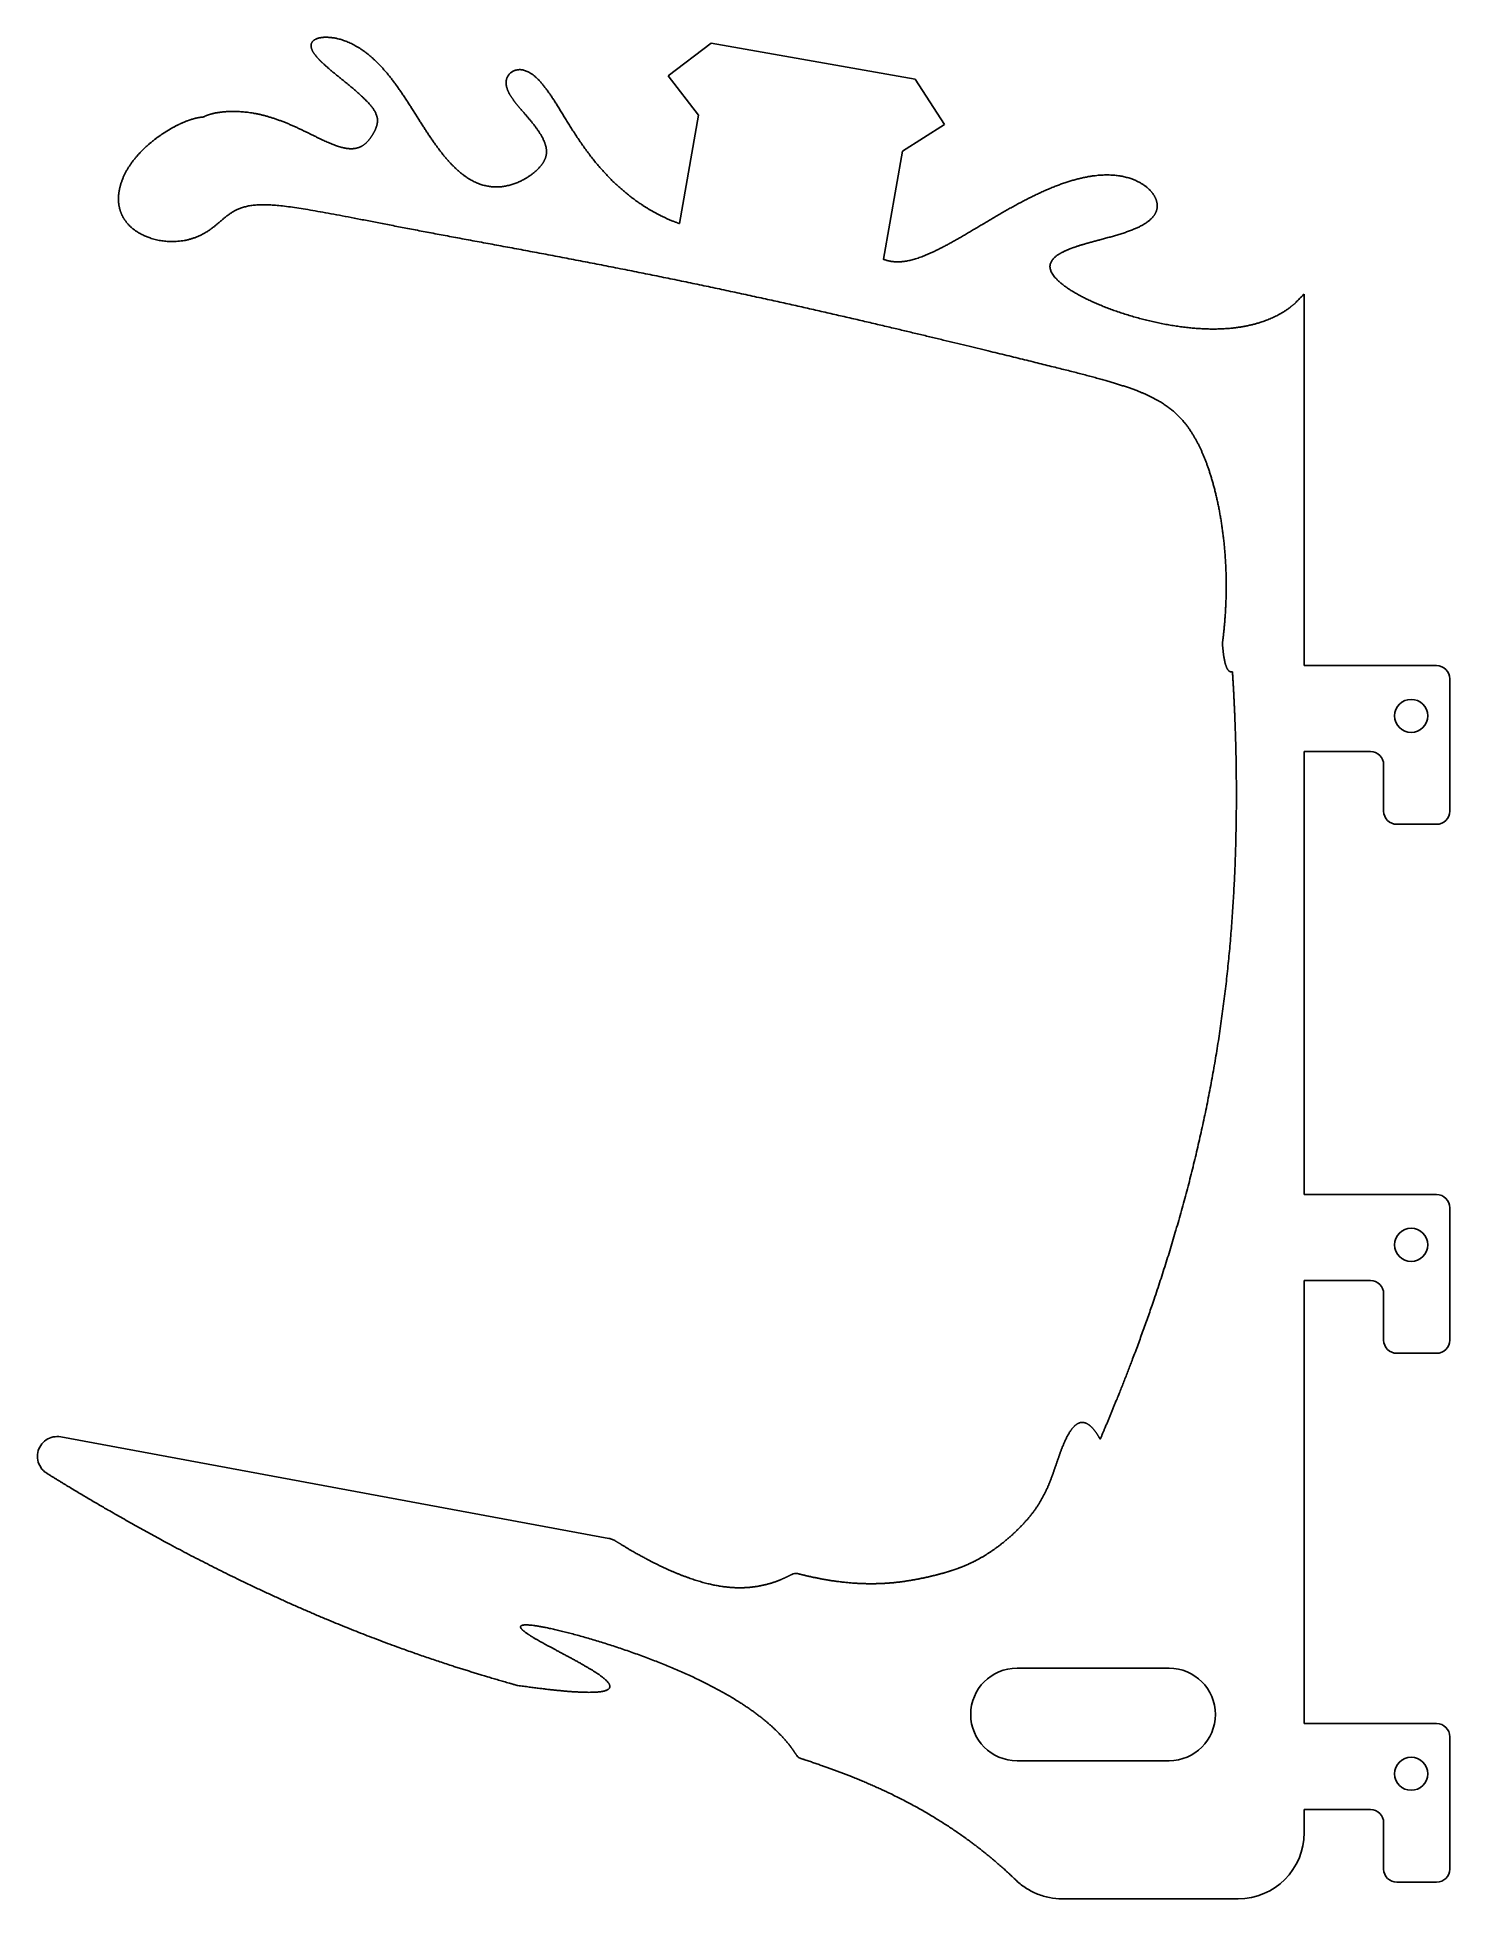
# Model space of a CAD drawing. Header units: millimetres. Extents: x -86 to 21, y -25 to 116.
import ezdxf

# ---------------------------------------------------------------- set-up
doc = ezdxf.new("R2010")
doc.units = ezdxf.units.MM
doc.layers.get('0').update_dxf_attribs({"linetype": 'CONTINUOUS'})

msp = doc.modelspace()

# ---------------------------------------------------------------- linework, layer by layer
for p, q in [((-34.85, 115.33), (-38.09, 112.86)), ((-34.85, 115.33), (-38.09, 112.86)), ((-19.42, 112.61), (-34.85, 115.33)), ((-19.42, 112.61), (-34.85, 115.33)), ((-38.09, 112.86), (-35.81, 109.87)), ((-38.09, 112.86), (-35.81, 109.87)), ((-17.21, 109.18), (-19.42, 112.61)), ((-17.21, 109.18), (-19.42, 112.61)), ((-35.81, 109.87), (-37.25, 101.68)), ((-35.81, 109.87), (-37.25, 101.68)), ((-20.38, 107.15), (-17.21, 109.18)), ((-20.38, 107.15), (-17.21, 109.18)), ((-21.82, 98.98), (-20.38, 107.15)), ((-21.82, 98.98), (-20.38, 107.15)), ((10, 68.25), (10, 96.35)), ((10, 68.25), (10, 96.35)), ((20, 68.25), (10, 68.25)), ((20, 68.25), (10, 68.25)), ((21, 57.25), (21, 67.25)), ((21, 57.25), (21, 67.25)), ((10, 28.25), (10, 61.75)), ((10, 61.75), (15, 61.75)), ((10, 61.75), (15, 61.75)), ((10, 28.25), (10, 61.75)), ((16, 60.75), (16, 57.25)), ((16, 60.75), (16, 57.25)), ((17, 56.25), (20, 56.25)), ((17, 56.25), (20, 56.25)), ((20, 28.25), (10, 28.25)), ((20, 28.25), (10, 28.25)), ((21, 17.25), (21, 27.25)), ((21, 17.25), (21, 27.25)), ((10, -11.75), (10, 21.75)), ((10, 21.75), (15, 21.75)), ((10, 21.75), (15, 21.75)), ((10, -11.75), (10, 21.75)), ((16, 20.75), (16, 17.25)), ((16, 20.75), (16, 17.25)), ((17, 16.25), (20, 16.25)), ((17, 16.25), (20, 16.25)), ((-42.59, 2.25), (-84.02, 9.93)), ((-42.59, 2.25), (-84.02, 9.93)), ((20, -11.75), (10, -11.75)), ((20, -11.75), (10, -11.75)), ((21, -22.75), (21, -12.75)), ((21, -22.75), (21, -12.75)), ((10, -20), (10, -18.25)), ((10, -18.25), (15, -18.25)), ((10, -18.25), (15, -18.25)), ((10, -20), (10, -18.25)), ((16, -19.25), (16, -22.75)), ((16, -19.25), (16, -22.75)), ((17, -23.75), (20, -23.75)), ((17, -23.75), (20, -23.75)), ((-8.32, -25), (5, -25)), ((-8.32, -25), (5, -25))]:
    msp.add_line(p, q)
msp.add_lwpolyline([(-11.72, -7.56, 1), (-11.72, -14.56), (-0.22, -14.56, 1), (-0.22, -7.56)], format="xyb", close=True)
for centre in [(18.08, 64.45), (18.08, 24.45), (18.08, -15.55)]:
    msp.add_circle(centre, 1.25)
for centre, radius, start, end in [((20, 67.25), 1, 0, 90), ((20, 67.25), 1, 0, 90), ((15, 60.75), 1, 0, 90), ((15, 60.75), 1, 0, 90), ((17, 57.25), 1, 180, 270), ((17, 57.25), 1, 180, 270), ((20, 57.25), 1, 270, 360), ((20, 57.25), 1, 270, 360), ((20, 27.25), 1, 0, 90), ((20, 27.25), 1, 0, 90), ((15, 20.75), 1, 0, 90), ((15, 20.75), 1, 0, 90), ((17, 17.25), 1, 180, 270), ((17, 17.25), 1, 180, 270), ((20, 17.25), 1, -90, 0), ((20, 17.25), 1, -90, 0), ((20, -12.75), 1, 0, 90), ((20, -12.75), 1, 0, 90), ((15, -19.25), 1, 0, 90), ((15, -19.25), 1, 0, 90), ((5, -20), 5, -90, 0), ((5, -20), 5, -90, 0), ((17, -22.75), 1, 180, 270), ((17, -22.75), 1, 180, 270), ((20, -22.75), 1, -90, 0), ((20, -22.75), 1, -90, 0)]:
    msp.add_arc(centre, radius, start, end)
for points, degree, knots in [([(-73.23, 109.74), (-73.14, 109.79), (-72.95, 109.88), (-72.54, 110.02), (-71.79, 110.16), (-70.58, 110.2), (-69.17, 110.03), (-67.66, 109.6), (-66.16, 108.96), (-64.73, 108.24), (-63.46, 107.62), (-62.38, 107.27), (-61.53, 107.31), (-60.88, 107.73), (-60.41, 108.38), (-60.09, 109.05), (-59.99, 109.64), (-60.3, 110.33), (-61.01, 111.11), (-61.99, 111.97), (-63.08, 112.83), (-64.08, 113.65), (-64.83, 114.39), (-65.19, 115.01), (-65.1, 115.48), (-64.59, 115.76), (-63.78, 115.82), (-62.79, 115.64), (-61.74, 115.2), (-60.69, 114.47), (-59.67, 113.48), (-58.68, 112.24), (-57.73, 110.8), (-56.78, 109.27), (-55.8, 107.74), (-54.76, 106.38), (-53.64, 105.29), (-52.45, 104.59), (-51.19, 104.34), (-49.95, 104.53), (-48.81, 105.05), (-47.91, 105.74), (-47.36, 106.46), (-47.21, 107.14), (-47.4, 107.87), (-47.86, 108.67), (-48.51, 109.5), (-49.24, 110.32), (-49.9, 111.1), (-50.33, 111.83), (-50.43, 112.5), (-50.16, 113.06), (-49.6, 113.39), (-48.88, 113.34), (-48.12, 112.86), (-47.33, 111.95), (-46.51, 110.69), (-45.62, 109.19), (-44.59, 107.57), (-43.38, 105.98), (-41.99, 104.52), (-40.47, 103.29), (-39.18, 102.5), (-38.2, 102.04), (-37.56, 101.79), (-37.25, 101.68)], 5, [-1, -1, -1, -1, -1, -1, -0.992, -0.984, -0.976, -0.968, -0.96, -0.952, -0.944, -0.936, -0.928, -0.92, -0.912, -0.904, -0.896, -0.888, -0.88, -0.872, -0.864, -0.856, -0.848, -0.84, -0.832, -0.824, -0.816, -0.808, -0.8, -0.792, -0.784, -0.776, -0.768, -0.76, -0.752, -0.744, -0.736, -0.728, -0.72, -0.712, -0.704, -0.696, -0.688, -0.68, -0.672, -0.664, -0.656, -0.648, -0.64, -0.632, -0.624, -0.616, -0.608, -0.6, -0.592, -0.584, -0.576, -0.568, -0.56, -0.552, -0.544, -0.536, -0.528, -0.52, -0.5123688, -0.5123688, -0.5123688, -0.5123688, -0.5123688, -0.5123688]), ([(-73.23, 109.74), (-73.14, 109.79), (-72.95, 109.88), (-72.54, 110.02), (-71.79, 110.16), (-70.58, 110.2), (-69.17, 110.03), (-67.66, 109.6), (-66.16, 108.96), (-64.73, 108.24), (-63.46, 107.62), (-62.38, 107.27), (-61.53, 107.31), (-60.88, 107.73), (-60.41, 108.38), (-60.09, 109.05), (-59.99, 109.64), (-60.3, 110.33), (-61.01, 111.11), (-61.99, 111.97), (-63.08, 112.83), (-64.08, 113.65), (-64.83, 114.39), (-65.19, 115.01), (-65.1, 115.48), (-64.59, 115.76), (-63.78, 115.82), (-62.79, 115.64), (-61.74, 115.2), (-60.69, 114.47), (-59.67, 113.48), (-58.68, 112.24), (-57.73, 110.8), (-56.78, 109.27), (-55.8, 107.74), (-54.76, 106.38), (-53.64, 105.29), (-52.45, 104.59), (-51.19, 104.34), (-49.95, 104.53), (-48.81, 105.05), (-47.91, 105.74), (-47.36, 106.46), (-47.21, 107.14), (-47.4, 107.87), (-47.86, 108.67), (-48.51, 109.5), (-49.24, 110.32), (-49.9, 111.1), (-50.33, 111.83), (-50.43, 112.5), (-50.16, 113.06), (-49.6, 113.39), (-48.88, 113.34), (-48.12, 112.86), (-47.33, 111.95), (-46.51, 110.69), (-45.62, 109.19), (-44.59, 107.57), (-43.38, 105.98), (-41.99, 104.52), (-40.47, 103.29), (-39.18, 102.5), (-38.2, 102.04), (-37.56, 101.79), (-37.25, 101.68)], 5, [-1, -1, -1, -1, -1, -1, -0.992, -0.984, -0.976, -0.968, -0.96, -0.952, -0.944, -0.936, -0.928, -0.92, -0.912, -0.904, -0.896, -0.888, -0.88, -0.872, -0.864, -0.856, -0.848, -0.84, -0.832, -0.824, -0.816, -0.808, -0.8, -0.792, -0.784, -0.776, -0.768, -0.76, -0.752, -0.744, -0.736, -0.728, -0.72, -0.712, -0.704, -0.696, -0.688, -0.68, -0.672, -0.664, -0.656, -0.648, -0.64, -0.632, -0.624, -0.616, -0.608, -0.6, -0.592, -0.584, -0.576, -0.568, -0.56, -0.552, -0.544, -0.536, -0.528, -0.52, -0.5123688, -0.5123688, -0.5123688, -0.5123688, -0.5123688, -0.5123688]), ([(-21.82, 98.98), (-21.82, 98.98), (-21.62, 98.9), (-21.2, 98.78), (-20.51, 98.72), (-19.47, 98.91), (-17.96, 99.53), (-16.27, 100.46), (-14.43, 101.56), (-12.5, 102.72), (-10.53, 103.79), (-8.59, 104.65), (-6.75, 105.22), (-5.08, 105.44), (-3.64, 105.31), (-2.47, 104.89), (-1.62, 104.27), (-1.13, 103.55), (-1.03, 102.82), (-1.34, 102.16), (-2.07, 101.58), (-3.19, 101.09), (-4.59, 100.67), (-6.11, 100.29), (-7.53, 99.88), (-8.65, 99.4), (-9.29, 98.82), (-9.32, 98.13), (-8.71, 97.33), (-7.5, 96.46), (-5.77, 95.6), (-3.66, 94.81), (-1.31, 94.17), (1.11, 93.75), (3.48, 93.62), (5.68, 93.84), (7.28, 94.33), (8.34, 94.89), (8.98, 95.37), (9.29, 95.64), (9.32, 95.66)], 5, [-0.304023, -0.304023, -0.304023, -0.304023, -0.304023, -0.304023, -0.304, -0.296, -0.288, -0.28, -0.272, -0.264, -0.256, -0.248, -0.24, -0.232, -0.224, -0.216, -0.208, -0.2, -0.192, -0.184, -0.176, -0.168, -0.16, -0.152, -0.144, -0.136, -0.128, -0.12, -0.112, -0.104, -0.096, -0.088, -0.08, -0.072, -0.064, -0.056, -0.048, -0.04, -0.032, -0.0313515, -0.0313515, -0.0313515, -0.0313515, -0.0313515, -0.0313515]), ([(-21.82, 98.98), (-21.82, 98.98), (-21.62, 98.9), (-21.2, 98.78), (-20.51, 98.72), (-19.47, 98.91), (-17.96, 99.53), (-16.27, 100.46), (-14.43, 101.56), (-12.5, 102.72), (-10.53, 103.79), (-8.59, 104.65), (-6.75, 105.22), (-5.08, 105.44), (-3.64, 105.31), (-2.47, 104.89), (-1.62, 104.27), (-1.13, 103.55), (-1.03, 102.82), (-1.34, 102.16), (-2.07, 101.58), (-3.19, 101.09), (-4.59, 100.67), (-6.11, 100.29), (-7.53, 99.88), (-8.65, 99.4), (-9.29, 98.82), (-9.32, 98.13), (-8.71, 97.33), (-7.5, 96.46), (-5.77, 95.6), (-3.66, 94.81), (-1.31, 94.17), (1.11, 93.75), (3.48, 93.62), (5.68, 93.84), (7.28, 94.33), (8.34, 94.89), (8.98, 95.37), (9.29, 95.64), (9.32, 95.66)], 5, [-0.304023, -0.304023, -0.304023, -0.304023, -0.304023, -0.304023, -0.304, -0.296, -0.288, -0.28, -0.272, -0.264, -0.256, -0.248, -0.24, -0.232, -0.224, -0.216, -0.208, -0.2, -0.192, -0.184, -0.176, -0.168, -0.16, -0.152, -0.144, -0.136, -0.128, -0.12, -0.112, -0.104, -0.096, -0.088, -0.08, -0.072, -0.064, -0.056, -0.048, -0.04, -0.032, -0.0313515, -0.0313515, -0.0313515, -0.0313515, -0.0313515, -0.0313515]), ([(4.57, 67.79), (4.54, 67.78), (4.47, 67.77), (4.36, 67.78), (4.23, 67.88), (4.09, 68.15), (3.97, 68.59), (3.89, 69.06), (3.85, 69.47), (3.82, 69.77), (3.81, 69.93)], 5, [0.4316295, 0.4316295, 0.4316295, 0.4316295, 0.4316295, 0.4316295, 0.5, 0.6, 0.7, 0.8, 0.9, 1, 1, 1, 1, 1, 1]), ([(4.57, 67.79), (4.54, 67.78), (4.47, 67.77), (4.36, 67.78), (4.23, 67.88), (4.09, 68.15), (3.97, 68.59), (3.89, 69.06), (3.85, 69.47), (3.82, 69.77), (3.81, 69.93)], 5, [0.4316295, 0.4316295, 0.4316295, 0.4316295, 0.4316295, 0.4316295, 0.5, 0.6, 0.7, 0.8, 0.9, 1, 1, 1, 1, 1, 1]), ([(-5.43, 9.75), (-5.08, 10.58), (-4.24, 12.57), (-2.97, 15.73), (-1.38, 20.07), (0.4, 25.64), (1.97, 31.59), (3.22, 37.61), (4.11, 43.68), (4.67, 49.82), (4.91, 55.86), (4.89, 60.7), (4.77, 64.32), (4.64, 66.68), (4.57, 67.79)], 5, [-0.9713271, -0.9713271, -0.9713271, -0.9713271, -0.9713271, -0.9713271, -0.9, -0.8, -0.7, -0.6, -0.5, -0.4, -0.3, -0.2, -0.1, -0.0119253, -0.0119253, -0.0119253, -0.0119253, -0.0119253, -0.0119253]), ([(-5.43, 9.75), (-5.08, 10.58), (-4.24, 12.57), (-2.97, 15.73), (-1.38, 20.07), (0.4, 25.64), (1.97, 31.59), (3.22, 37.61), (4.11, 43.68), (4.67, 49.82), (4.91, 55.86), (4.89, 60.7), (4.77, 64.32), (4.64, 66.68), (4.57, 67.79)], 5, [-0.9713271, -0.9713271, -0.9713271, -0.9713271, -0.9713271, -0.9713271, -0.9, -0.8, -0.7, -0.6, -0.5, -0.4, -0.3, -0.2, -0.1, -0.0119253, -0.0119253, -0.0119253, -0.0119253, -0.0119253, -0.0119253]), ([(-85.08, 7.18), (-85.17, 7.24), (-85.26, 7.3), (-85.41, 7.45), (-85.48, 7.54), (-85.65, 7.79), (-85.73, 7.97), (-85.8, 8.36), (-85.8, 8.56), (-85.72, 8.94), (-85.65, 9.12), (-85.43, 9.45), (-85.29, 9.59), (-84.97, 9.81), (-84.79, 9.88), (-84.41, 9.96), (-84.21, 9.96), (-84.02, 9.93)], 3, [-0.4166629, -0.4166629, -0.4166629, -0.4166629, -0.3841214, -0.3841214, -0.35158, -0.35158, -0.2929834, -0.2929834, -0.2343867, -0.2343867, -0.17579, -0.17579, -0.1171933, -0.1171933, -0.0585967, -0.0585967, 0, 0, 0, 0]), ([(-85.08, 7.18), (-85.17, 7.24), (-85.26, 7.3), (-85.41, 7.45), (-85.48, 7.54), (-85.65, 7.79), (-85.73, 7.97), (-85.8, 8.36), (-85.8, 8.56), (-85.72, 8.94), (-85.65, 9.12), (-85.43, 9.45), (-85.29, 9.59), (-84.97, 9.81), (-84.79, 9.88), (-84.41, 9.96), (-84.21, 9.96), (-84.02, 9.93)], 3, [-0.4166629, -0.4166629, -0.4166629, -0.4166629, -0.3841214, -0.3841214, -0.35158, -0.35158, -0.2929834, -0.2929834, -0.2343867, -0.2343867, -0.17579, -0.17579, -0.1171933, -0.1171933, -0.0585967, -0.0585967, 0, 0, 0, 0]), ([(-28.31, -0.41), (-28.11, -0.46), (-27.68, -0.57), (-27.01, -0.72), (-26.13, -0.89), (-25.06, -1.05), (-23.99, -1.15), (-22.96, -1.19), (-21.98, -1.17), (-21.04, -1.11), (-20.15, -0.99), (-19.3, -0.85), (-18.5, -0.68), (-17.75, -0.5), (-17.03, -0.3), (-16.33, -0.08), (-15.65, 0.18), (-14.95, 0.5), (-14.24, 0.89), (-13.5, 1.37), (-12.76, 1.92), (-12.04, 2.54), (-11.36, 3.21), (-10.74, 3.89), (-10.22, 4.59), (-9.79, 5.3), (-9.43, 6.02), (-9.13, 6.77), (-8.86, 7.55), (-8.59, 8.36), (-8.3, 9.17), (-7.97, 9.92), (-7.61, 10.54), (-7.21, 10.95), (-6.79, 11.1), (-6.35, 10.95), (-5.98, 10.6), (-5.7, 10.21), (-5.52, 9.9), (-5.43, 9.75)], 5, [-0.9945326, -0.9945326, -0.9945326, -0.9945326, -0.9945326, -0.9945326, -0.9714286, -0.9428571, -0.9142857, -0.8857143, -0.8571429, -0.8285714, -0.8, -0.7714286, -0.7428571, -0.7142857, -0.6857143, -0.6571429, -0.6285714, -0.6, -0.5714286, -0.5428571, -0.5142857, -0.4857143, -0.4571429, -0.4285714, -0.4, -0.3714286, -0.3428571, -0.3142857, -0.2857143, -0.2571429, -0.2285714, -0.2, -0.1714286, -0.1428571, -0.1142857, -0.0857143, -0.0571429, -0.0285714, -0.0050468, -0.0050468, -0.0050468, -0.0050468, -0.0050468, -0.0050468]), ([(-28.31, -0.41), (-28.11, -0.46), (-27.68, -0.57), (-27.01, -0.72), (-26.13, -0.89), (-25.06, -1.05), (-23.99, -1.15), (-22.96, -1.19), (-21.98, -1.17), (-21.04, -1.11), (-20.15, -0.99), (-19.3, -0.85), (-18.5, -0.68), (-17.75, -0.5), (-17.03, -0.3), (-16.33, -0.08), (-15.65, 0.18), (-14.95, 0.5), (-14.24, 0.89), (-13.5, 1.37), (-12.76, 1.92), (-12.04, 2.54), (-11.36, 3.21), (-10.74, 3.89), (-10.22, 4.59), (-9.79, 5.3), (-9.43, 6.02), (-9.13, 6.77), (-8.86, 7.55), (-8.59, 8.36), (-8.3, 9.17), (-7.97, 9.92), (-7.61, 10.54), (-7.21, 10.95), (-6.79, 11.1), (-6.35, 10.95), (-5.98, 10.6), (-5.7, 10.21), (-5.52, 9.9), (-5.43, 9.75)], 5, [-0.9945326, -0.9945326, -0.9945326, -0.9945326, -0.9945326, -0.9945326, -0.9714286, -0.9428571, -0.9142857, -0.8857143, -0.8571429, -0.8285714, -0.8, -0.7714286, -0.7428571, -0.7142857, -0.6857143, -0.6571429, -0.6285714, -0.6, -0.5714286, -0.5428571, -0.5142857, -0.4857143, -0.4571429, -0.4285714, -0.4, -0.3714286, -0.3428571, -0.3142857, -0.2857143, -0.2571429, -0.2285714, -0.2, -0.1714286, -0.1428571, -0.1142857, -0.0857143, -0.0571429, -0.0285714, -0.0050468, -0.0050468, -0.0050468, -0.0050468, -0.0050468, -0.0050468]), ([(-49.53, -8.86), (-50.21, -8.67), (-52.05, -8.14), (-55.11, -7.2), (-59.44, -5.72), (-65.14, -3.45), (-71.51, -0.5), (-76.8, 2.28), (-80.84, 4.6), (-83.59, 6.25), (-85.01, 7.13), (-85.08, 7.18)], 5, [0.5615597, 0.5615597, 0.5615597, 0.5615597, 0.5615597, 0.5615597, 0.6, 0.6666667, 0.7333333, 0.8, 0.8666667, 0.9333333, 0.9371161, 0.9371161, 0.9371161, 0.9371161, 0.9371161, 0.9371161]), ([(-49.53, -8.86), (-50.21, -8.67), (-52.05, -8.14), (-55.11, -7.2), (-59.44, -5.72), (-65.14, -3.45), (-71.51, -0.5), (-76.8, 2.28), (-80.84, 4.6), (-83.59, 6.25), (-85.01, 7.13), (-85.08, 7.18)], 5, [0.5615597, 0.5615597, 0.5615597, 0.5615597, 0.5615597, 0.5615597, 0.6, 0.6666667, 0.7333333, 0.8, 0.8666667, 0.9333333, 0.9371161, 0.9371161, 0.9371161, 0.9371161, 0.9371161, 0.9371161]), ([(-42.59, 2.25), (-42.49, 2.23), (-42.4, 2.21), (-42.23, 2.14), (-42.15, 2.1), (-42.07, 2.05)], 3, [0, 0, 0, 0, 0.02814555, 0.02814555, 0.05629111, 0.05629111, 0.05629111, 0.05629111]), ([(-42.59, 2.25), (-42.49, 2.23), (-42.4, 2.21), (-42.23, 2.14), (-42.15, 2.1), (-42.07, 2.05)], 3, [0, 0, 0, 0, 0.02814555, 0.02814555, 0.05629111, 0.05629111, 0.05629111, 0.05629111]), ([(-42.07, 2.05), (-41.78, 1.87), (-41.17, 1.49), (-40.23, 0.95), (-39, 0.29), (-37.5, -0.4), (-36.01, -0.95), (-34.59, -1.33), (-33.24, -1.51), (-31.96, -1.5), (-30.8, -1.31), (-29.93, -1.03), (-29.31, -0.76), (-28.92, -0.56), (-28.74, -0.47)], 5, [-0.9856911, -0.9856911, -0.9856911, -0.9856911, -0.9856911, -0.9856911, -0.9, -0.8, -0.7, -0.6, -0.5, -0.4, -0.3, -0.2, -0.1, -0.0192553, -0.0192553, -0.0192553, -0.0192553, -0.0192553, -0.0192553]), ([(-42.07, 2.05), (-41.78, 1.87), (-41.17, 1.49), (-40.23, 0.95), (-39, 0.29), (-37.5, -0.4), (-36.01, -0.95), (-34.59, -1.33), (-33.24, -1.51), (-31.96, -1.5), (-30.8, -1.31), (-29.93, -1.03), (-29.31, -0.76), (-28.92, -0.56), (-28.74, -0.47)], 5, [-0.9856911, -0.9856911, -0.9856911, -0.9856911, -0.9856911, -0.9856911, -0.9, -0.8, -0.7, -0.6, -0.5, -0.4, -0.3, -0.2, -0.1, -0.0192553, -0.0192553, -0.0192553, -0.0192553, -0.0192553, -0.0192553]), ([(-28.74, -0.47), (-28.68, -0.43), (-28.61, -0.41), (-28.46, -0.39), (-28.38, -0.39), (-28.31, -0.41)], 3, [0, 0, 0, 0, 0.02260123, 0.02260123, 0.04520247, 0.04520247, 0.04520247, 0.04520247]), ([(-28.74, -0.47), (-28.68, -0.43), (-28.61, -0.41), (-28.46, -0.39), (-28.38, -0.39), (-28.31, -0.41)], 3, [0, 0, 0, 0, 0.02260123, 0.02260123, 0.04520247, 0.04520247, 0.04520247, 0.04520247]), ([(-28.38, -14.16), (-28.55, -13.9), (-28.92, -13.35), (-29.61, -12.53), (-30.76, -11.44), (-32.6, -10.13), (-34.86, -8.84), (-37.44, -7.64), (-40.24, -6.54), (-43.09, -5.58), (-45.73, -4.83), (-47.86, -4.35), (-49.18, -4.2), (-49.5, -4.42), (-48.78, -5), (-47.26, -5.84), (-45.38, -6.82), (-43.61, -7.8), (-42.46, -8.63), (-42.29, -9.21), (-43.31, -9.46), (-45.14, -9.4), (-47.08, -9.19), (-48.63, -8.99), (-49.47, -8.87)], 5, [-0.9946367, -0.9946367, -0.9946367, -0.9946367, -0.9946367, -0.9946367, -0.95, -0.9, -0.85, -0.8, -0.75, -0.7, -0.65, -0.6, -0.55, -0.5, -0.45, -0.4, -0.35, -0.3, -0.25, -0.2, -0.15, -0.1, -0.05, -0.000392, -0.000392, -0.000392, -0.000392, -0.000392, -0.000392]), ([(-28.38, -14.16), (-28.55, -13.9), (-28.92, -13.35), (-29.61, -12.53), (-30.76, -11.44), (-32.6, -10.13), (-34.86, -8.84), (-37.44, -7.64), (-40.24, -6.54), (-43.09, -5.58), (-45.73, -4.83), (-47.86, -4.35), (-49.18, -4.2), (-49.5, -4.42), (-48.78, -5), (-47.26, -5.84), (-45.38, -6.82), (-43.61, -7.8), (-42.46, -8.63), (-42.29, -9.21), (-43.31, -9.46), (-45.14, -9.4), (-47.08, -9.19), (-48.63, -8.99), (-49.47, -8.87)], 5, [-0.9946367, -0.9946367, -0.9946367, -0.9946367, -0.9946367, -0.9946367, -0.95, -0.9, -0.85, -0.8, -0.75, -0.7, -0.65, -0.6, -0.55, -0.5, -0.45, -0.4, -0.35, -0.3, -0.25, -0.2, -0.15, -0.1, -0.05, -0.000392, -0.000392, -0.000392, -0.000392, -0.000392, -0.000392]), ([(-49.47, -8.87), (-49.48, -8.87), (-49.49, -8.87), (-49.51, -8.86), (-49.52, -8.86), (-49.53, -8.86)], 3, [0, 0, 0, 0, 0.003332133, 0.003332133, 0.006664266, 0.006664266, 0.006664266, 0.006664266]), ([(-49.47, -8.87), (-49.48, -8.87), (-49.49, -8.87), (-49.51, -8.86), (-49.52, -8.86), (-49.53, -8.86)], 3, [0, 0, 0, 0, 0.003332133, 0.003332133, 0.006664266, 0.006664266, 0.006664266, 0.006664266]), ([(-28.11, -14.38), (-28.17, -14.36), (-28.22, -14.33), (-28.31, -14.26), (-28.35, -14.21), (-28.38, -14.16)], 3, [0, 0, 0, 0, 0.01779485, 0.01779485, 0.0355897, 0.0355897, 0.0355897, 0.0355897]), ([(-28.11, -14.38), (-28.17, -14.36), (-28.22, -14.33), (-28.31, -14.26), (-28.35, -14.21), (-28.38, -14.16)], 3, [0, 0, 0, 0, 0.01779485, 0.01779485, 0.0355897, 0.0355897, 0.0355897, 0.0355897]), ([(-11.76, -23.63), (-12.32, -23.09), (-13.52, -21.99), (-15.45, -20.43), (-18.25, -18.54), (-21.61, -16.8), (-24.45, -15.63), (-26.55, -14.89), (-27.79, -14.48), (-28.11, -14.38)], 5, [0.0048936, 0.0048936, 0.0048936, 0.0048936, 0.0048936, 0.0048936, 0.0666667, 0.1333333, 0.2, 0.2666667, 0.2901031, 0.2901031, 0.2901031, 0.2901031, 0.2901031, 0.2901031]), ([(-11.76, -23.63), (-12.32, -23.09), (-13.52, -21.99), (-15.45, -20.43), (-18.25, -18.54), (-21.61, -16.8), (-24.45, -15.63), (-26.55, -14.89), (-27.79, -14.48), (-28.11, -14.38)], 5, [0.0048936, 0.0048936, 0.0048936, 0.0048936, 0.0048936, 0.0048936, 0.0666667, 0.1333333, 0.2, 0.2666667, 0.2901031, 0.2901031, 0.2901031, 0.2901031, 0.2901031, 0.2901031])]:
    msp.add_open_spline(points, degree=degree, knots=knots)
for points, degree in [([(3.81, 69.93), (3.86, 70.31), (3.95, 71.08), (4.05, 72.22), (4.12, 73.75), (4.1, 75.65), (3.96, 77.54), (3.71, 79.39), (3.35, 81.19), (2.88, 82.89), (2.3, 84.44), (1.6, 85.8), (0.76, 86.94), (-0.25, 87.85), (-1.47, 88.58), (-2.94, 89.19), (-4.73, 89.75), (-6.88, 90.32), (-9.43, 90.96), (-12.4, 91.69), (-15.8, 92.51), (-19.6, 93.43), (-23.79, 94.42), (-28.32, 95.45), (-33.11, 96.51), (-38.09, 97.55), (-43.14, 98.56), (-48.13, 99.51), (-52.91, 100.39), (-57.29, 101.2), (-61.09, 101.95), (-64.26, 102.56), (-66.76, 102.99), (-68.65, 103.17), (-70.01, 103.06), (-70.98, 102.67), (-71.74, 102.05), (-72.5, 101.34), (-73.46, 100.7), (-74.7, 100.3), (-76.16, 100.25), (-77.61, 100.6), (-78.82, 101.33), (-79.57, 102.37), (-79.78, 103.61), (-79.5, 104.92), (-78.83, 106.17), (-77.89, 107.26), (-76.83, 108.16), (-75.75, 108.86), (-74.76, 109.36), (-74.07, 109.6), (-73.62, 109.7), (-73.35, 109.73), (-73.23, 109.74)], 5), ([(3.81, 69.93), (3.86, 70.31), (3.95, 71.08), (4.05, 72.22), (4.12, 73.75), (4.1, 75.65), (3.96, 77.54), (3.71, 79.39), (3.35, 81.19), (2.88, 82.89), (2.3, 84.44), (1.6, 85.8), (0.76, 86.94), (-0.25, 87.85), (-1.47, 88.58), (-2.94, 89.19), (-4.73, 89.75), (-6.88, 90.32), (-9.43, 90.96), (-12.4, 91.69), (-15.8, 92.51), (-19.6, 93.43), (-23.79, 94.42), (-28.32, 95.45), (-33.11, 96.51), (-38.09, 97.55), (-43.14, 98.56), (-48.13, 99.51), (-52.91, 100.39), (-57.29, 101.2), (-61.09, 101.95), (-64.26, 102.56), (-66.76, 102.99), (-68.65, 103.17), (-70.01, 103.06), (-70.98, 102.67), (-71.74, 102.05), (-72.5, 101.34), (-73.46, 100.7), (-74.7, 100.3), (-76.16, 100.25), (-77.61, 100.6), (-78.82, 101.33), (-79.57, 102.37), (-79.78, 103.61), (-79.5, 104.92), (-78.83, 106.17), (-77.89, 107.26), (-76.83, 108.16), (-75.75, 108.86), (-74.76, 109.36), (-74.07, 109.6), (-73.62, 109.7), (-73.35, 109.73), (-73.23, 109.74)], 5), ([(9.32, 95.66), (9.36, 95.71), (9.45, 95.8), (9.58, 95.94), (9.72, 96.08), (9.86, 96.22), (9.95, 96.3), (10, 96.35)], 3), ([(9.32, 95.66), (9.36, 95.71), (9.45, 95.8), (9.58, 95.94), (9.72, 96.08), (9.86, 96.22), (9.95, 96.3), (10, 96.35)], 3), ([(-8.32, -25), (-8.63, -25), (-9.27, -24.94), (-10.18, -24.67), (-11.03, -24.24), (-11.53, -23.85), (-11.76, -23.63)], 3), ([(-8.32, -25), (-8.63, -25), (-9.27, -24.94), (-10.18, -24.67), (-11.03, -24.24), (-11.53, -23.85), (-11.76, -23.63)], 3)]:
    msp.add_open_spline(points, degree=degree)

doc.saveas('drawing.dxf')
